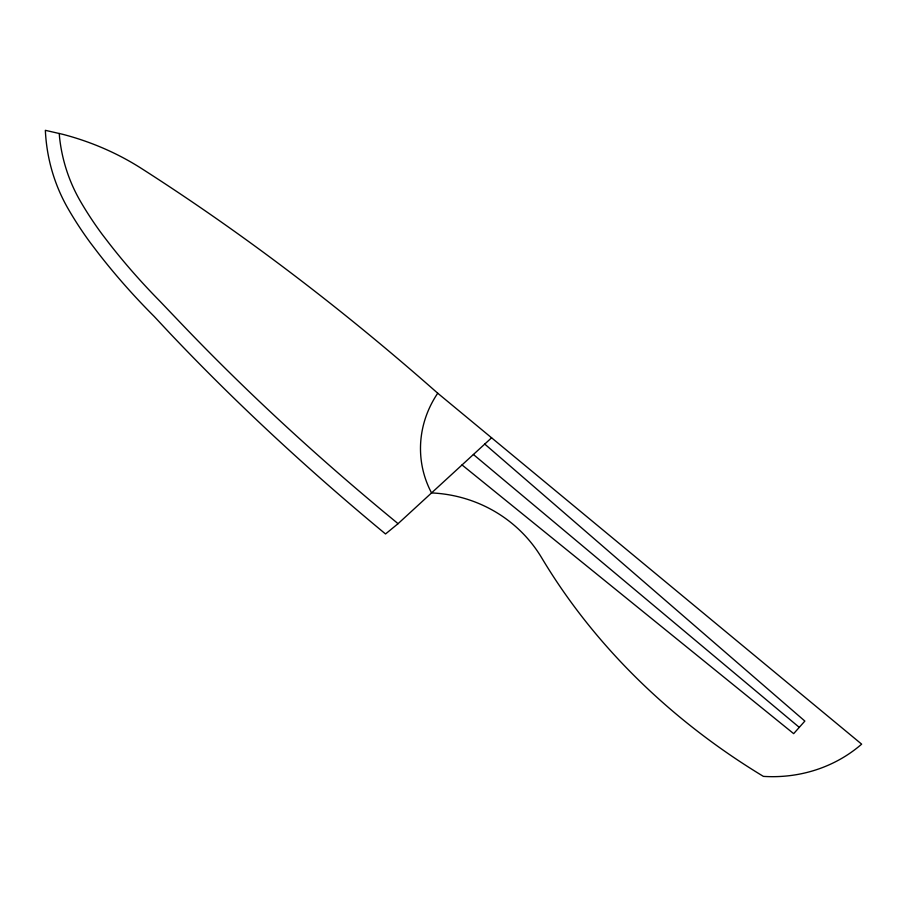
<?xml version="1.0" encoding="UTF-8"?>
<svg xmlns="http://www.w3.org/2000/svg" width="907" height="907" viewBox="0 0 907 907"><rect width="100%" height="100%" fill="white"/><g stroke="black" fill="none" stroke-linecap="round" stroke-linejoin="round"><path stroke-width="1.36" d="M437.73 393.219A108.783 101.255 -11 0 0 431.551 492.92A141.118 136.356 -32.6 0 1 541.717 557.873A646.272 542.465 12 0 0 763.399 776.381A138.896 130.268 22.1 0 0 861.65 744.148L437.73 393.219C344.955 311.339 246.511 235.752 142.286 168.997A356.519 301.419 -42.2 0 0 62.594 134.27L45.35 130.325A244.595 204.506 -22.1 0 0 68.24 208.939A515.698 422.537 -13 0 0 90.428 242.849L98.092 252.906A891.604 690.998 -5.2 0 0 154.213 316.464L169.688 333.039A3498.503 1851.527 5.6 0 0 385.532 533.962L398.003 523.724L491.594 437.798M462.037 464.94L793.67 733.65L804.86 721.076L484.757 444.079M473.409 454.498L799.271 727.357M398.003 523.724L396.246 522.149A3468.289 1835.655 5.5 0 1 181.003 323.3L159.791 301.079A876.287 678.821 -5.3 0 1 109.86 244.323L102.321 234.516A500.426 409.907 -13 0 1 80.678 201.728A230.457 192.647 -22.1 0 1 59.556 137.411L59.25 133.454"/></g></svg>
